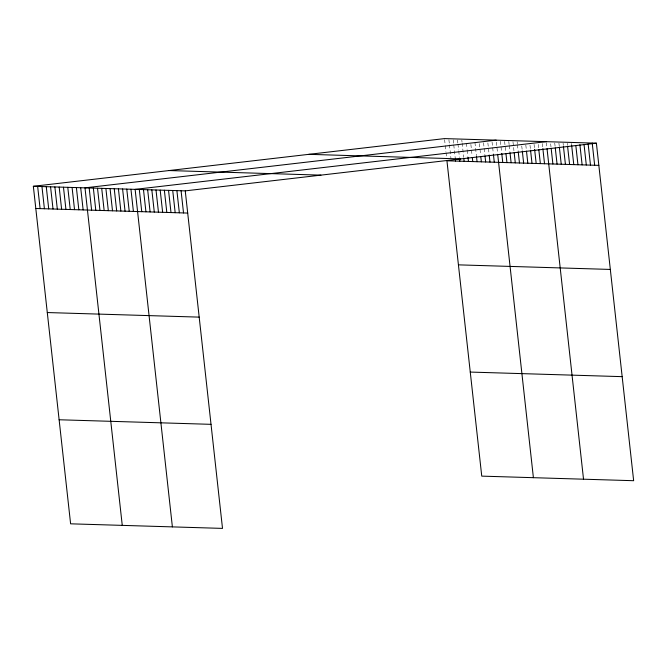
<?xml version="1.0" encoding="UTF-8"?>
<svg xmlns="http://www.w3.org/2000/svg" width="667" height="667" viewBox="0 0 667 667"><rect width="100%" height="100%" fill="white"/><g stroke="black" fill="none" stroke-linecap="round" stroke-linejoin="round"><path stroke-width="0.5" stroke-dasharray="3.33 2.5" d="M571.436 143.43L571.661 145.448M567.258 143.305L567.484 145.323M563.081 143.18L563.307 145.198M558.904 143.055L559.238 146.081M554.727 142.93L555.169 146.965M550.659 143.814L551.109 147.849M546.373 142.68L546.932 147.724M542.304 143.563L542.755 147.599M538.236 144.439L538.686 148.483M534.059 144.314L534.509 148.349M529.998 145.198L530.44 149.233M525.821 145.072L526.38 150.117M521.752 145.956L522.194 149.992M517.133 141.796L517.35 143.814M517.467 144.822L518.134 150.875M512.956 141.671L514.065 151.759M508.779 141.546L509.113 144.572M509.221 145.581L509.888 151.634M504.602 141.421L505.819 152.518M500.425 141.296L501.642 152.393M496.356 142.171L497.582 153.277M492.054 142.046L493.28 153.143M487.86 142.921L489.086 154.019M483.558 142.796L484.892 154.902M479.365 143.672L480.59 154.769M474.946 142.538L476.396 155.653M470.869 144.422L472.094 155.519M466.45 143.288L467.117 149.341M467.233 150.35L467.901 156.403M461.814 140.128L462.039 142.146M462.148 143.155L463.707 157.279M457.512 139.995L457.845 143.021M457.954 144.03L458.621 150.083M458.738 151.092L459.405 157.154M453.201 139.87L453.652 143.905M453.76 144.914L455.211 158.029M448.899 139.737L449.35 143.772M449.458 144.781L450.909 157.896M444.597 139.611L445.156 144.656M445.264 145.664L445.931 151.717M446.048 152.726L446.607 157.771"/><path stroke-width="1" d="M33.35 186.293L185.251 190.87L222.511 528.397L70.61 523.82L33.35 186.293L444.489 138.603L596.39 143.18L633.65 480.707L481.749 476.13L446.94 160.797L598.841 165.374M496.131 140.153L84.992 187.852L122.261 525.379M546.256 141.671L135.126 189.361L172.386 526.888M185.251 190.87L596.39 143.18M308.813 154.335L460.714 158.921M169.026 170.552L320.927 175.129M35.801 208.488L187.702 213.065M458.429 264.857L610.322 269.435M47.29 312.548L199.191 317.125M470.26 372.069L622.161 376.647M59.121 419.76L211.022 424.337M592.213 143.055L594.664 165.249M588.144 143.939L590.478 165.124M584.075 144.822L586.301 164.999M579.898 144.689L582.124 164.874M575.838 145.573L577.947 164.749M571.661 145.448L573.77 164.616M567.592 146.331L569.593 164.491M563.415 146.206L565.416 164.365M559.346 147.09L561.239 164.24M555.286 147.974L557.062 164.115M551.217 148.858L552.885 163.99M547.04 148.733L583.525 479.198M542.863 148.608L544.53 163.74M538.794 149.491L540.353 163.615M534.617 149.358L536.176 163.49M530.557 150.242L531.999 163.357M526.488 151.126L527.822 163.232M522.311 151L523.645 163.107M518.242 151.884L519.468 162.981M514.182 152.768L515.291 162.856M510.005 152.643L511.114 162.731M505.936 153.527L506.937 162.606M501.759 153.402L502.76 162.481M497.69 154.285L533.4 477.689M493.388 154.152L494.28 162.223M489.194 155.027L489.978 162.098M485.001 155.911L485.668 161.964M480.807 156.787L481.366 161.831M476.505 156.662L477.063 161.706M472.311 157.537L472.761 161.572M468.009 157.412L468.459 161.447M463.815 158.287L464.149 161.314M459.513 158.162L459.846 161.189M455.319 159.038L455.544 161.055M181.074 190.745L183.525 212.94M176.897 190.62L179.348 212.815M172.72 190.495L175.171 212.69M168.543 190.37L170.994 212.565M164.365 190.245L166.817 212.44M160.188 190.112L162.64 212.314M156.011 189.987L158.463 212.189M151.834 189.862L154.285 212.056M147.657 189.736L150.108 211.931M143.48 189.611L145.931 211.806M139.303 189.486L141.754 211.681M130.949 189.236L133.4 211.431M126.772 189.111L129.223 211.306M122.595 188.986L125.046 211.181M118.418 188.853L120.86 211.055M114.24 188.728L116.683 210.93M110.063 188.603L112.506 210.797M105.886 188.478L108.329 210.672M101.709 188.352L104.152 210.547M97.524 188.227L99.975 210.422M93.347 188.102L95.798 210.297M89.17 187.977L91.621 210.172M80.69 187.719L83.142 209.913M76.388 187.585L78.839 209.788M72.086 187.46L74.537 209.655M67.784 187.327L70.235 209.53M63.473 187.202L65.925 209.396M59.171 187.068L61.622 209.263M54.869 186.943L57.32 209.138M50.567 186.81L53.018 209.004M46.265 186.685L48.716 208.879M41.954 186.552L44.406 208.746M37.652 186.418L40.103 208.621"/></g></svg>
